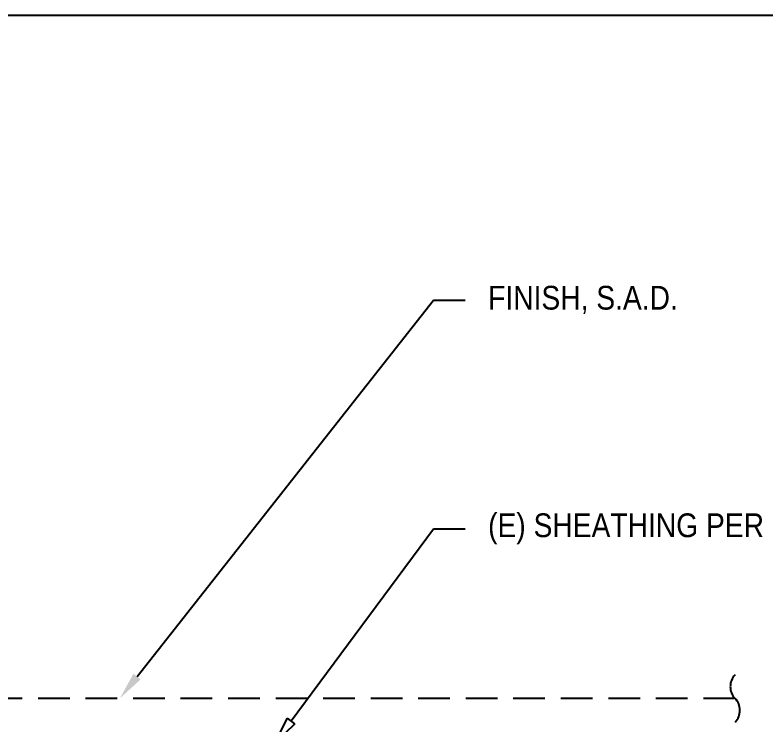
# Model space of a CAD drawing. Header units: inches. Extents: x -2661 to 42767, y -1222 to 9099.
# Drawn here: x -1809.07 to -1773.51, y 3487.95 to 3521.55 of the extents above; entities that cross this region are included whole.
import ezdxf
from ezdxf import colors
from ezdxf.entities.mleader import LeaderData, LeaderLine
from ezdxf.math import Vec2, Vec3

# ---------------------------------------------------------------- set-up
doc = ezdxf.new("R2010")
doc.units = ezdxf.units.IN
doc.header["$LTSCALE"] = 12
doc.header["$MEASUREMENT"] = 0
doc.linetypes.add('HIDDEN2', pattern=[0.1875, 0.125, -0.0625])
doc.layers.get('0').update_dxf_attribs({"linetype": 'CONTINUOUS'})
doc.layers.add('S-ANNO-GRID-NONPLOT', color=251, linetype='CONTINUOUS', plot=False)
for name, color, linetype in [('S-ANNO-NOTE', 4, 'CONTINUOUS'), ('S-ANNO-NOTE-EXIST', 251, 'CONTINUOUS'), ('S-ARCH-FINISHES', 1, 'HIDDEN2')]:
    doc.layers.add(name, color=color, linetype=linetype)
doc.styles.add('Arial', font='arial.ttf', dxfattribs={"width": 0.85})

# ---------------------------------------------------------------- blocks, each defined once
blk = doc.blocks.new('Se_24x36_STARTERS_GRID')
blk.add_line((-279.627, 276), (-186.418, 276))
blk = doc.blocks.new('_ClosedBlank')
at = {"color": 0, "linetype": 'ByBlock', "lineweight": -2}
for p, q in [((-1, 0.167), (0, 0)), ((-1, 0.167), (-1, -0.167)), ((0, 0), (-1, -0.167))]:
    blk.add_line(p, q, dxfattribs=at)

msp = doc.modelspace()

# ---------------------------------------------------------------- linework, layer by layer
at = {"layer": 'S-ARCH-FINISHES'}
msp.add_line((-1774.97446, 3489.21353), (-1843.15839, 3489.21353), dxfattribs=at)
msp.add_lwpolyline([(-1774.97528, 3488.08853, 0.40846485), (-1774.97446, 3489.21353, -0.40741498), (-1774.97446, 3490.31962, -2.16621676)], format="xyb", dxfattribs=at)

# ---------------------------------------------------------------- block references
at = {"layer": 'S-ANNO-GRID-NONPLOT'}
msp.add_blockref('Se_24x36_STARTERS_GRID', (-1575.60916, 3245.54657), dxfattribs=at)

# ---------------------------------------------------------------- leaders
at = {"layer": 'S-ANNO-NOTE'}
ml = msp.add_multileader_mtext('Standard', dxfattribs=at)
ml.set_content('{\\C4;FINISH, S.A.D.}', color=4, style='Arial')
ml.set_leader_properties(color=2)
ml.build(insert=Vec2(0, 0))
ml.multileader.update_dxf_attribs({"dogleg_length": 0.36, "arrow_head_size": 1.3125, "scale": 12})
ctx = ml.context
ctx.base_point, ctx.scale, ctx.char_height, ctx.arrow_head_size, ctx.landing_gap_size, ctx.plane_origin = Vec3(-1787.74621, 3508.05864), 12, 1.125, 1.3125, 1.08, Vec3(-1829.25318, 3808.68481)
notes = []
notes.append((ctx, [(0, (1, 1, 0), (-1789.24621, 3508.05864), (1, 0), 1.5, [(0, [(-1804.10189, 3489.21353)], 0, [])])]))
ctx.mtext.insert, ctx.mtext.width, ctx.mtext.flow_direction = Vec3(-1786.66621, 3508.73241), 22.75, 5
at = {"layer": 'S-ANNO-NOTE-EXIST'}
ml = msp.add_multileader_mtext('Standard', dxfattribs=at)
ml.set_content('{\\C256;(E) SHEATHING PER PLAN}', color=4, style='Arial')
ml.set_leader_properties(color=256)
ml.set_arrow_properties(name='CLOSEDBLANK')
ml.build(insert=Vec2(0, 0))
ml.multileader.update_dxf_attribs({"dogleg_length": 0.36, "arrow_head_size": 1.3125, "scale": 12})
ctx = ml.context
ctx.base_point, ctx.scale, ctx.char_height, ctx.arrow_head_size, ctx.landing_gap_size, ctx.plane_origin = Vec3(-1886.41663, 3502.19949), 12, 1.125, 1.3125, 1.08, Vec3(-1877.18482, 3784.78404)
notes.append((ctx, [(1, (1, 1, 0), (-1887.91663, 3502.19949), (1, 0), 1.5, [(0, [(-1895.66156, 3494.29671)], 0, [])])]))
ctx.mtext.insert, ctx.mtext.width, ctx.mtext.flow_direction = Vec3(-1885.33663, 3502.92736), 16.8258561, 5
ml = msp.add_multileader_mtext('Standard', dxfattribs=at)
ml.set_content('{\\C256;(E) SHEATHING PER PLAN}', color=4, style='Arial')
ml.set_leader_properties(color=256)
ml.set_arrow_properties(name='CLOSEDBLANK')
ml.build(insert=Vec2(0, 0))
ml.multileader.update_dxf_attribs({"dogleg_length": 0.36, "arrow_head_size": 1.3125, "scale": 12})
ctx = ml.context
ctx.base_point, ctx.scale, ctx.char_height, ctx.arrow_head_size, ctx.landing_gap_size, ctx.plane_origin = Vec3(-1787.74621, 3497.23795), 12, 1.125, 1.3125, 1.08, Vec3(-1774.81458, 3783.49551)
notes.append((ctx, [(1, (1, 1, 0), (-1789.24621, 3497.23795), (1, 0), 1.5, [(0, [(-1796.77234, 3487.08853)], 0, [])])]))
ctx.mtext.insert, ctx.mtext.width, ctx.mtext.flow_direction = Vec3(-1786.66621, 3497.96582), 16.8258561, 5
for ctx, leaders in notes:
    for number, flags, end, landing, length, lines in leaders:
        leader = LeaderData()
        leader.index, (leader.has_last_leader_line, leader.has_dogleg_vector, leader.attachment_direction) = number, flags
        leader.last_leader_point, leader.dogleg_vector, leader.dogleg_length = Vec3(end), Vec3(landing), length
        for number, points, colour, breaks in lines:
            line = LeaderLine()
            line.index, line.vertices, line.color, line.breaks = number, Vec3.list(points), colors.encode_raw_color(colour), breaks
            leader.lines.append(line)
        ctx.leaders.append(leader)

doc.saveas('drawing.dxf')
